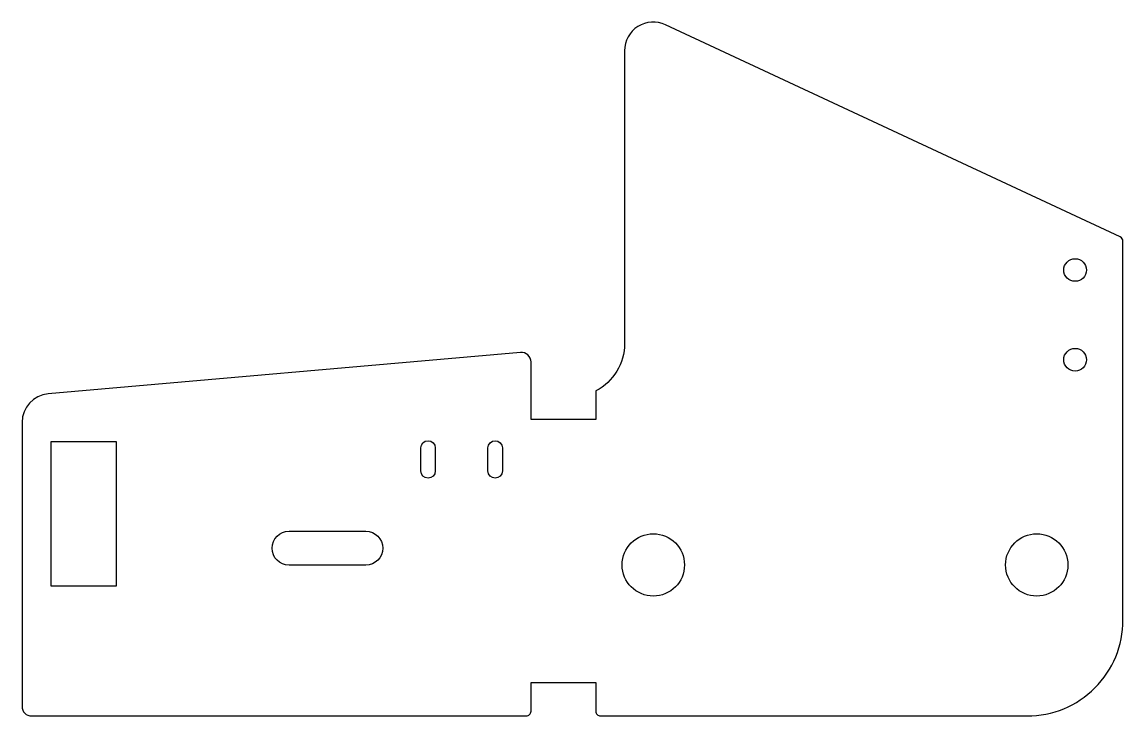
# Model space of a CAD drawing. Header units: inches. Extents: x 0 to 115, y 0 to 72.
import ezdxf

# ---------------------------------------------------------------- set-up
doc = ezdxf.new("R2010")
doc.units = ezdxf.units.IN
doc.header["$MEASUREMENT"] = 0
doc.linetypes.add('Continuous2', pattern=[0])

msp = doc.modelspace()

# ---------------------------------------------------------------- linework, layer by layer
at = {"linetype": 'Continuous2', "lineweight": -3}
msp.add_lwpolyline([(104.86, 0, 0.414214), (114.86, 10), (114.86, 49.5, 0.291473), (114.57, 49.95), (67.13, 72.08, 0.548619), (62.86, 69.36), (62.86, 38.83, -0.280334), (59.86, 33.9), (59.86, 30.9), (53.1, 30.9), (53.1, 36.91, 0.440011), (52.01, 37.9), (2.74, 33.59, 0.388879), (0, 30.61), (0, 1, 0.414214), (1, 0), (52.6, 0, 0.414214), (53.1, 0.5), (53.1, 3.5), (59.86, 3.5), (59.86, 0.5, 0.414214), (60.36, 0), (104.86, 0)], format="xyb", dxfattribs=at)
msp.add_lwpolyline([(9.86, 28.58), (3, 28.58), (3, 13.58), (9.86, 13.58)], close=True, dxfattribs=at)
for points in [[(43.11, 27.95), (43.11, 25.55, -1), (41.61, 25.55), (41.61, 27.95, -1)], [(50.11, 27.95), (50.11, 25.55, -1), (48.61, 25.55), (48.61, 27.95, -1)], [(35.86, 15.72), (27.86, 15.72, -1), (27.86, 19.27), (35.86, 19.27, -1)]]:
    msp.add_lwpolyline(points, format="xyb", close=True, dxfattribs=at)
for centre, radius in [((109.86, 46.5), 1.18), ((109.86, 37.15), 1.18), ((65.86, 15.75), 3.25), ((105.86, 15.75), 3.25)]:
    msp.add_circle(centre, radius, dxfattribs=at)

doc.saveas('drawing.dxf')
